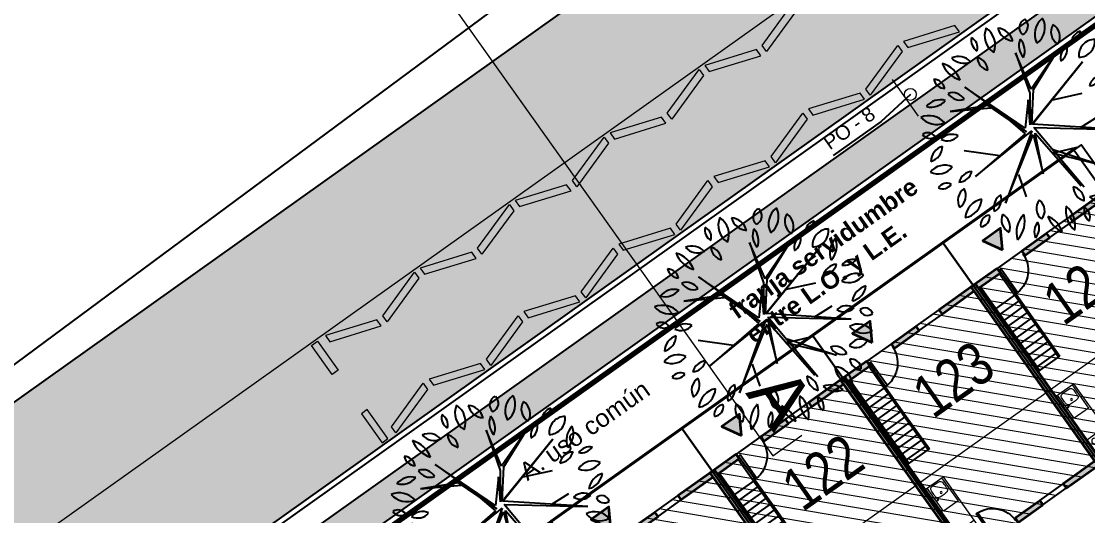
# Model space of a CAD drawing. Header units: metres. Extents: x 12 to 777, y -493 to 333.
# Drawn here: x 461.14 to 491.1, y -274.19 to -260.32 of the extents above; entities that cross this region are included whole.
import ezdxf
from ezdxf.enums import TextEntityAlignment as Align

# ---------------------------------------------------------------- set-up
doc = ezdxf.new("R2010")
doc.units = ezdxf.units.M
doc.header["$LTSCALE"] = 5
doc.header["$MEASUREMENT"] = 0
doc.linetypes.add('HIDDEN', pattern=[0.375, 0.25, -0.125])
doc.layers.get('0').update_dxf_attribs({"color": 30})
for name, color, linetype, lineweight in [('A-ANNO-DIMS', 3, 'Continuous', 18), ('A-ANNO-TEXT', 3, 'Continuous', 18), ('A-DOOR-FULL', 4, 'Continuous', 25), ('A-ELEV-OVHD', 3, 'HIDDEN', 18), ('A-FLOR-PATT', 8, 'Continuous', 18), ('A-FLOR-STRS', 4, 'Continuous', 25), ('A-FLOR-WDWK', 4, 'Continuous', 25), ('A-FURN', 8, 'Continuous', 18), ('A-WALL-FULL', 7, 'Continuous', 35), ('A-WALL-PATT', 8, 'Continuous', 18), ('G-ANNO-SYMB', 3, 'Continuous', 18), ('G-PLAN-OTLN', 7, 'Continuous', 35), ('U-ANNO-PATT', 8, 'Continuous', 18), ('U-ANNO-SYMB', 3, 'Continuous', 18), ('U-BLDG-TYPE', 7, 'Continuous', 35), ('U-CURB', 4, 'Continuous', 25)]:
    doc.layers.add(name, color=color, linetype=linetype, lineweight=lineweight)
for name, color, linetype in [('U-BLDG', 7, 'Continuous'), ('U-OTHR', 8, 'Continuous'), ('U-PROP', 1, 'Continuous'), ('U-SDWK', 4, 'Continuous'), ('U-STRT', 4, 'Continuous'), ('U-VEGE', 70, 'Continuous')]:
    doc.layers.add(name, color=color, linetype=linetype)
doc.styles.add('E-ARIAL', font='arial.ttf')
doc.styles.add('E-ROMANS', font='romans.shx', dxfattribs={"width": 0.8})
doc.styles.get("Standard").update_dxf_attribs({"font": 'arial.ttf'})
doc.dimstyles.new('E-0200_TICK_24', dxfattribs={"dimscale": 0.001, "dimtxt": 480, "dimasz": 480, "dimexe": 240, "dimexo": 120, "dimgap": 240, "dimtad": 0, "dimzin": 0, "dimdsep": 46, "dimtxsty": 'E-ROMANS', "dimblk": 'OBLIQUE', "dimcen": 240, "dimclrd": 256, "dimclre": 256, "dimclrt": 256, "dimadec": 0, "dimazin": 0, "dimtfac": 1, "dimtmove": 1, "dimatfit": 3, "dimldrblk": 'OPEN90', "dimfxl": 1, "dimtfill": 1, "dimtolj": 1, "dimtzin": 0, "dimlwd": -1, "dimarcsym": 0})
doc.dimstyles.get("Standard").update_dxf_attribs({"dimtxt": 0.18, "dimasz": 0.18, "dimexe": 0.18, "dimexo": 0.0625, "dimgap": 0.09, "dimtad": 0, "dimtih": 1, "dimtoh": 1, "dimdec": 4, "dimzin": 0, "dimdsep": 46, "dimtxsty": 'Standard', "dimcen": 0.09, "dimclrd": 210, "dimclre": 210, "dimclrt": 210, "dimadec": 0, "dimazin": 0, "dimtfac": 1, "dimtdec": 4, "dimtofl": 0, "dimtmove": 0, "dimatfit": 3, "dimfxl": 1, "dimtolj": 1, "dimtzin": 0, "dimarcsym": 0})

# ---------------------------------------------------------------- blocks, each defined once
blk = doc.blocks.new('arbolito')
at = {"linetype": 'ByBlock'}
for p, q in [((-436.249, -26.412), (-435.853, -26.871)), ((-435.889, -26.898), (-436.249, -26.412)), ((-435.926, -26.331), (-435.853, -27.236)), ((-435.826, -27.173), (-435.908, -26.367)), ((-435.908, -26.367), (-435.889, -26.898)), ((-436.632, -26.654), (-435.862, -27.279)), ((-435.853, -27.236), (-436.632, -26.654)), ((-435.391, -26.895), (-435.313, -26.633)), ((-435.853, -26.871), (-436.146, -26.753)), ((-435.63, -26.735), (-435.826, -27.173)), ((-435.808, -27.218), (-435.075, -26.711)), ((-435.075, -26.711), (-435.799, -27.173)), ((-435.799, -27.173), (-435.63, -26.735)), ((-436.294, -26.922), (-436.541, -26.907)), ((-434.969, -27.164), (-435.808, -27.218)), ((-435.726, -27.236), (-434.969, -27.164)), ((-436.756, -27.529), (-435.853, -27.279)), ((-435.862, -27.279), (-436.756, -27.529)), ((-436.2, -27.381), (-436.541, -27.236)), ((-435.853, -27.279), (-436.104, -27.599)), ((-436.043, -27.589), (-435.835, -27.288)), ((-435.986, -27.538), (-435.763, -27.288)), ((-435.835, -27.288), (-435.986, -27.538)), ((-435.763, -27.288), (-435.467, -28.084)), ((-435.754, -27.245), (-435.566, -27.752)), ((-435.467, -28.084), (-435.754, -27.245)), ((-435.612, -27.692), (-435.726, -27.236)), ((-435.337, -27.197), (-435.035, -27.484)), ((-436.104, -27.599), (-436.578, -27.798)), ((-436.578, -27.798), (-436.086, -27.617)), ((-436.182, -28.066), (-436.043, -27.589)), ((-436.086, -27.617), (-436.182, -28.066)), ((-435.165, -27.952), (-435.612, -27.692)), ((-435.566, -27.752), (-435.165, -27.952))]:
    blk.add_line(p, q, dxfattribs=at)
for centre, radius, start, end in [((-436.023, -26.144), 0.215, 149.4737, 231.7586), ((-436.341, -26.204), 0.215, 329.4737, 51.7586), ((-435.875, -25.996), 0.21, 192.306, 259.6849), ((-436.118, -26.248), 0.21, 12.306, 79.6849), ((-435.672, -26.087), 0.135, 125.4093, 202.7101), ((-435.875, -26.029), 0.135, 305.4093, 22.7101), ((-435.345, -26.2), 0.293, 133.8117, 194.3077), ((-435.832, -26.061), 0.293, 313.8117, 14.3077), ((-436.296, -26.179), 0.116, 146.8151, 244.0193), ((-436.444, -26.22), 0.116, 326.8151, 64.0193), ((-435.138, -26.142), 0.294, 163.4642, 212.7906), ((-435.668, -26.217), 0.294, 343.4642, 32.7906), ((-435.083, -26.347), 0.173, 104.1004, 168.465), ((-435.295, -26.145), 0.173, 284.1004, 348.465), ((-435.696, -26.299), 0.171, 145.5248, 220.8327), ((-435.967, -26.314), 0.171, 325.5248, 40.8327), ((-434.886, -26.582), 0.303, 100.3005, 160.4476), ((-435.226, -26.182), 0.303, 280.3005, 340.4476), ((-436.542, -26.387), 0.211, 183.3189, 263.1904), ((-436.777, -26.609), 0.211, 3.3189, 83.1904), ((-436.569, -26.476), 0.15, 25.4537, 116.6852), ((-436.501, -26.277), 0.15, 205.4537, 296.6852), ((-436.217, -26.387), 0.143, 168.8066, 257.6391), ((-436.389, -26.499), 0.143, 348.8066, 77.6391), ((-435.275, -26.462), 0.148, 103.8914, 198.9039), ((-435.45, -26.366), 0.148, 283.8914, 18.9039), ((-434.823, -26.55), 0.165, 122.5817, 207.18), ((-435.058, -26.486), 0.165, 302.5817, 27.18), ((-436.782, -26.589), 0.0949, 163.4933, 274.4697), ((-436.866, -26.656), 0.0949, 343.4933, 94.4697), ((-434.737, -26.754), 0.115, 59.9815, 155.6676), ((-434.784, -26.607), 0.115, 239.9815, 335.6676), ((-436.711, -26.902), 0.163, 22.5723, 98.3335), ((-436.584, -26.679), 0.163, 202.5723, 278.3335), ((-434.923, -26.877), 0.171, 86.0282, 161.3698), ((-435.073, -26.652), 0.171, 266.0282, 341.3698), ((-436.839, -27.021), 0.218, 69.7201, 135.6489), ((-436.919, -26.664), 0.218, 249.7201, 315.6489), ((-434.694, -27.059), 0.236, 64.7353, 140.5781), ((-434.776, -26.695), 0.236, 244.7353, 320.5781), ((-436.974, -27.183), 0.206, 30.9482, 110.5784), ((-436.87, -26.884), 0.206, 210.9482, 290.5784), ((-434.61, -27.148), 0.17, 90.2529, 173.5221), ((-434.779, -26.959), 0.17, 270.2529, 353.5221), ((-437.024, -27.341), 0.162, 44.2577, 108.5927), ((-436.96, -27.074), 0.162, 224.2577, 288.5927), ((-436.748, -27.413), 0.18, 60.5095, 129.292), ((-436.773, -27.117), 0.18, 240.5095, 309.292), ((-434.859, -27.365), 0.167, 58.8748, 131.2135), ((-434.883, -27.096), 0.167, 238.8748, 311.2135), ((-434.642, -27.363), 0.115, 28.1981, 112.1918), ((-434.584, -27.202), 0.115, 208.1981, 292.1918), ((-437.069, -27.289), 0.238, 280.8762, 345.4479), ((-436.794, -27.582), 0.238, 100.8762, 165.4479), ((-434.753, -27.613), 0.209, 29.1952, 106.7189), ((-434.63, -27.311), 0.209, 209.1952, 286.7189), ((-436.859, -27.751), 0.187, 54.9745, 151.3792), ((-436.916, -27.508), 0.187, 234.9745, 331.3792), ((-435.039, -27.828), 0.166, 28.8072, 103.9199), ((-434.934, -27.588), 0.166, 208.8072, 283.9199), ((-434.707, -27.793), 0.194, 71.3712, 141.7535), ((-434.797, -27.49), 0.194, 251.3712, 321.7535), ((-436.827, -27.932), 0.15, 71.8192, 140.0818), ((-436.896, -27.693), 0.15, 251.8192, 320.0818), ((-436.703, -27.623), 0.161, 267.1724, 337.2365), ((-436.563, -27.845), 0.161, 87.1724, 157.2365), ((-436.575, -28.018), 0.167, 113.4753, 203.456), ((-436.795, -27.931), 0.167, 293.4753, 23.456), ((-435.095, -28.124), 0.249, 6.5487, 76.8911), ((-434.791, -27.853), 0.249, 186.5487, 256.8911), ((-434.858, -27.921), 0.109, 359.2557, 87.6287), ((-434.745, -27.814), 0.109, 179.2557, 267.6287), ((-436.677, -27.983), 0.229, 271.6328, 352.0268), ((-436.444, -28.243), 0.229, 91.6328, 172.0268), ((-436.113, -28.141), 0.206, 122.8873, 186.7253), ((-436.429, -27.993), 0.206, 302.8873, 6.7253), ((-435.23, -27.991), 0.151, 173.65, 254.6514), ((-435.42, -28.12), 0.151, 353.65, 74.6514), ((-435.664, -28.174), 0.162, 148.7877, 221.5977), ((-435.923, -28.197), 0.162, 328.7877, 41.5977), ((-435.137, -28.289), 0.207, 38.6962, 106.2415), ((-435.033, -27.96), 0.207, 218.6962, 286.2415), ((-436.394, -28.297), 0.106, 76.5419, 193.4774), ((-436.472, -28.219), 0.106, 256.5419, 13.4774), ((-436.054, -28.27), 0.195, 159.117, 230.3606), ((-436.361, -28.35), 0.195, 339.117, 50.3606), ((-435.852, -28.415), 0.233, 122.117, 201.7275), ((-436.193, -28.304), 0.233, 302.117, 21.7275), ((-435.723, -28.466), 0.181, 5.3196, 80.419), ((-435.512, -28.27), 0.181, 185.3196, 260.419), ((-435.166, -28.264), 0.317, 165.2071, 218.3217), ((-435.722, -28.38), 0.317, 345.2071, 38.3217), ((-435.143, -28.26), 0.138, 156.7754, 231.288), ((-435.356, -28.314), 0.138, 336.7754, 51.288), ((-435.746, -28.448), 0.134, 129.7475, 206.0709), ((-435.952, -28.404), 0.134, 309.7475, 26.0709)]:
    blk.add_arc(centre, radius, start, end, dxfattribs=at)
blk = doc.blocks.new('LB-SUP PATIOS$0$CASATIPO')
at = {"layer": 'A-FLOR-PATT'}
h = blk.add_hatch(dxfattribs=at)
h.set_pattern_fill('LINE', color=256, scale=0.1, angle=45, style=0)
h.set_pattern_definition([(45, (-6e-14, 0), (-0.224506, 0.224506), [])])
h.paths.add_polyline_path([(-0.075, 6.15), (4.575, 6.15), (4.575, 0), (-0.075, 0)])
at = {"layer": 'A-WALL-FULL'}
blk.add_hatch(color=254, dxfattribs=at).paths.add_polyline_path([(1.25, -0.342), (1.553, -0.866), (0.947, -0.866)])
at = {"layer": 'A-WALL-PATT'}
h = blk.add_hatch(color=256, dxfattribs=at)
h.paths.add_polyline_path([(0.825, 6.15), (-0.075, 6.15), (-0.075, 0), (0.825, 0), (0.825, 0.15), (0.075, 0.15), (0.075, 6), (0.825, 6)])
h.paths.add_polyline_path([(2.525, 0.15), (1.675, 0.15), (1.675, 0), (2.525, 0)])
h.paths.add_polyline_path([(4.575, 6.15), (3.325, 6.15), (3.325, 6), (4.425, 6), (4.425, 0.15), (3.325, 0.15), (3.325, 0), (4.575, 0)])
h.paths.add_polyline_path([(2.525, 6.15), (1.675, 6.15), (1.675, 6), (2.525, 6)])
at = {"layer": 'A-DOOR-FULL'}
for p, q in [((1.675, 6.15), (0.825, 6.15)), ((0.9, 6.07), (0.85, 6.07)), ((0.85, 6.07), (0.85, 5.27)), ((0.9, 5.27), (0.9, 6.07)), ((0.85, 5.27), (0.9, 5.27)), ((0.85, 0.88), (0.9, 0.88)), ((0.85, 0.08), (0.85, 0.88)), ((0.9, 0.88), (0.9, 0.08)), ((0.9, 0.08), (0.85, 0.08))]:
    blk.add_line(p, q, dxfattribs=at)
at = {"layer": 'A-DOOR-FULL', "color": 1}
blk.add_line((1.675, 0), (0.825, 0), dxfattribs=at)
at = {"layer": 'A-DOOR-FULL'}
for centre, start, end in [((0.847, 6.071), 273.7768, 359.9185), ((0.847, 0.079), 0.0815, 86.2232)]:
    blk.add_arc(centre, 0.803, start, end, dxfattribs=at)
at = {"layer": 'A-FLOR-STRS'}
for p, q in [((0.075, 3.025), (0.835, 3.025)), ((0.135, 2.9), (0.785, 2.9)), ((0.135, 2.7), (0.785, 2.7)), ((0.135, 2.5), (0.785, 2.5)), ((0.135, 2.3), (0.785, 2.3)), ((0.135, 2.1), (0.785, 2.1)), ((0.135, 1.9), (0.785, 1.9)), ((0.135, 1.7), (0.485, 1.7)), ((0.135, 1.5), (0.785, 1.5)), ((0.485, 1.7), (0.785, 1.7)), ((0.135, 1.3), (0.785, 1.3)), ((0.135, 1.1), (0.785, 1.1)), ((0.135, 0.9), (0.835, 0.9)), ((0.785, 0.9), (0.785, 0.15))]:
    blk.add_line(p, q, dxfattribs=at)
for points in [[(0.135, 0.15), (0.135, 3.025)], [(0.785, 3.025), (0.785, 1.873)], [(0.835, 1.902), (0.835, 3.025)], [(0.785, 1.873), (0.785, 0.9), (0.835, 0.9), (0.835, 1.902)]]:
    blk.add_lwpolyline(points, dxfattribs=at)
at = {"layer": 'A-FLOR-WDWK'}
for points in [[(2.525, 6.15), (3.325, 6.15)], [(2.525, 6), (3.325, 6)], [(2.525, 0.15), (3.325, 0.15)], [(2.525, 0), (3.325, 0)]]:
    blk.add_lwpolyline(points, dxfattribs=at)
at = {"layer": 'A-FURN'}
for p, q in [((0.695, 5.38), (0.695, 6)), ((0.075, 5.38), (0.695, 5.38)), ((0.145, 4.68), (0.145, 3.88)), ((0.645, 4.68), (0.145, 4.68)), ((0.645, 3.88), (0.645, 4.68)), ((0.075, 3.88), (0.695, 3.88))]:
    blk.add_line(p, q, dxfattribs=at)
blk.add_lwpolyline([(0.695, 3.88), (0.695, 5.38)], dxfattribs=at)
for centre, radius in [((0.243, 5.83), 0.0778), ((0.513, 5.83), 0.0778), ((0.243, 5.53), 0.0778), ((0.513, 5.53), 0.0778), ((0.195, 4.323), 0.019), ((0.195, 4.323), 0.019), ((0.393, 4.209), 0.0275), ((0.393, 4.209), 0.0275)]:
    blk.add_circle(centre, radius, dxfattribs=at)
for centre, radius, start, end in [((0.943, 4.133), 0.75, 172.77, 180), ((0.943, 4.133), 0.75, 172.77, 180), ((0.273, 4.218), 0.075, 100.3812, 172.77), ((0.273, 4.218), 0.075, 100.3812, 172.77), ((0.395, 3.554), 0.75, 90, 100.3812), ((0.395, 3.554), 0.75, 90, 100.3812), ((0.395, 3.554), 0.75, 79.6188, 90), ((0.395, 3.554), 0.75, 79.6188, 90), ((0.517, 4.218), 0.075, 7.23, 79.6188), ((0.517, 4.218), 0.075, 7.23, 79.6188), ((-0.153, 4.133), 0.75, 360, 7.23), ((-0.153, 4.133), 0.75, 360, 7.23), ((1.755, 4.133), 1.562, 179.9987, 185.0083), ((1.755, 4.133), 1.562, 179.9987, 185.0083), ((0.273, 4.006), 0.075, 187.23, 259.6188), ((0.273, 4.006), 0.075, 187.23, 259.6188), ((0.395, 4.67), 0.75, 259.6188, 270), ((0.395, 4.67), 0.75, 259.6188, 270), ((0.395, 4.67), 0.75, 270, 280.3812), ((0.395, 4.67), 0.75, 270, 280.3812), ((0.517, 4.006), 0.075, 280.3812, 352.77), ((0.517, 4.006), 0.075, 280.3812, 352.77), ((-0.965, 4.133), 1.562, 354.9917, 0.0013), ((-0.965, 4.133), 1.562, 354.9917, 0.0013)]:
    blk.add_arc(centre, radius, start, end, dxfattribs=at)
at = {"layer": 'A-WALL-FULL'}
for p, q in [((-0.075, 6.15), (-0.075, 0)), ((-0.075, 6.15), (0.825, 6.15)), ((0.075, 0.15), (0.075, 6)), ((0.825, 6), (0.075, 6)), ((0.825, 6.15), (0.825, 6)), ((0.075, 0.15), (0.825, 0.15)), ((0.825, 0.15), (0.825, 0)), ((0.825, 0), (-0.075, 0))]:
    blk.add_line(p, q, dxfattribs=at)
for points in [[(1.675, 6), (1.675, 6.15)], [(1.675, 6.15), (2.525, 6.15)], [(1.675, 6), (2.525, 6)], [(2.525, 6), (2.525, 6.15)], [(3.325, 6.15), (4.575, 6.15), (4.575, 0), (3.325, 0)], [(3.325, 6), (3.325, 6.15)], [(4.425, 6), (4.425, 0.15), (3.325, 0.15)], [(4.425, 6), (3.325, 6)], [(1.675, 0.15), (2.525, 0.15)], [(1.675, 0.15), (1.675, 0)], [(2.525, 0.15), (2.525, 0)], [(3.325, 0.15), (3.325, 0)], [(1.675, 0), (2.525, 0)]]:
    blk.add_lwpolyline(points, dxfattribs=at)
blk.add_lwpolyline([(1.25, -0.342), (1.553, -0.866), (0.947, -0.866)], close=True, dxfattribs=at)
blk = doc.blocks.new('POSTE')
at = {"layer": 'G-ANNO-SYMB', "color": 6}
blk.add_line((-0.758, 0.201), (0.758, 0.201), dxfattribs=at)
blk.add_circle((0, 0), 0.201, dxfattribs=at)
blk = doc.blocks.new('_Oblique')
at = {"color": 0, "linetype": 'ByBlock', "lineweight": -2}
blk.add_line((-0.5, -0.5), (0.5, 0.5), dxfattribs=at)
blk = doc.blocks.new('*D478')
at = {"layer": 'A-ANNO-DIMS', "lineweight": -2, "transparency": 16777216}
for p, q in [((493.534, -268.033), (493.464, -267.935)), ((471.41, -283.77), (471.34, -283.672))]:
    blk.add_line(p, q, dxfattribs=at)
at = {"layer": 'A-ANNO-DIMS', "transparency": 16777216}
for p, q in [((493.603, -268.131), (483.996, -274.965)), ((471.479, -283.868), (482.353, -276.133))]:
    blk.add_line(p, q, dxfattribs=at)
at = {"layer": 'A-ANNO-DIMS', "transparency": 16777216, "xscale": 0.48, "yscale": 0.48, "zscale": 0.48}
for p, rotation in [((493.603, -268.131), 35.42510156300691), ((471.479, -283.868), 215.4251015630069)]:
    blk.add_blockref('_Oblique', p, dxfattribs=dict(at, rotation=rotation))
at = {"layer": 'A-ANNO-DIMS', "transparency": 16777216, "insert": (483.174, -275.549), "char_height": 0.48, "attachment_point": 5, "rotation": 35.4251, "style": 'E-ROMANS', "bg_fill": 3, "box_fill_scale": 1.25, "bg_fill_color": 256, "bg_fill_true_color": 13158600, "bg_fill_transparency": 0}
blk.add_mtext('\\A1;27.00', dxfattribs=at)
blk = doc.blocks.new('_Open90')
at = {"color": 0, "linetype": 'ByBlock', "lineweight": -2}
for p, q in [((0, 0), (-1, 0)), ((-0.5, 0.5), (0, 0)), ((0, 0), (-0.5, -0.5))]:
    blk.add_line(p, q, dxfattribs=at)

msp = doc.modelspace()

# ---------------------------------------------------------------- hatches: boundary and pattern name
at = {"layer": 'G-ANNO-SYMB'}
for points in [[(482.97, -259.946), (482.078, -261.168), (481.956, -260.996), (482.848, -259.774)], [(487.372, -260.439), (485.925, -260.881), (486.047, -261.053), (487.495, -260.611)], [(480.468, -261.726), (481.915, -261.284), (481.793, -261.112), (480.346, -261.554)], [(484.87, -262.219), (485.762, -260.997), (485.884, -261.169), (484.992, -262.391)], [(480.305, -261.842), (479.413, -263.064), (479.291, -262.892), (480.183, -261.67)], [(484.707, -262.335), (483.26, -262.777), (483.382, -262.948), (484.829, -262.507)], [(477.803, -263.622), (479.25, -263.18), (479.128, -263.008), (477.681, -263.45)], [(482.205, -264.115), (483.097, -262.893), (483.219, -263.064), (482.327, -264.287)], [(477.64, -263.737), (476.748, -264.96), (476.626, -264.788), (477.518, -263.566)], [(482.042, -264.231), (480.595, -264.673), (480.717, -264.844), (482.164, -264.403)], [(479.54, -266.011), (480.432, -264.788), (480.554, -264.96), (479.662, -266.182)], [(475.138, -265.517), (476.585, -265.076), (476.463, -264.904), (475.015, -265.346)], [(474.975, -265.633), (474.083, -266.856), (473.96, -266.684), (474.853, -265.462)], [(479.377, -266.127), (477.929, -266.568), (478.052, -266.74), (479.499, -266.298)], [(472.472, -267.413), (473.92, -266.971), (473.797, -266.8), (472.35, -267.241)], [(476.874, -267.906), (477.766, -266.684), (477.889, -266.856), (476.997, -268.078)], [(472.309, -267.529), (471.417, -268.751), (471.295, -268.58), (472.187, -267.357)], [(476.711, -268.022), (475.264, -268.464), (475.386, -268.636), (476.834, -268.194)], [(469.807, -269.309), (471.254, -268.867), (471.132, -268.695), (469.685, -269.137)], [(474.209, -269.802), (475.101, -268.58), (475.223, -268.752), (474.331, -269.974)], [(470.041, -270.111), (469.878, -270.227), (469.298, -269.412), (469.461, -269.296)], [(474.046, -269.918), (472.599, -270.36), (472.721, -270.532), (474.168, -270.09)], [(471.544, -271.698), (472.436, -270.476), (472.558, -270.648), (471.666, -271.87)], [(470.863, -271.214), (470.7, -271.33), (471.279, -272.145), (471.442, -272.029)]]:
    msp.add_hatch(color=256, dxfattribs=at).paths.add_polyline_path(points)
at = {"layer": 'U-ANNO-PATT'}
h = msp.add_hatch(dxfattribs=at)
h.set_pattern_fill('AR-SAND', color=256, scale=0.01, style=0)
h.set_pattern_definition([(72.91278, (-361.98575, 509.12287), (-0.29663709, 0.38959949), [0, -0.38608, 0, -0.4318, 0, -0.41275]), (42.91278, (-361.98575, 509.1229), (-0.0490128, 0.84469353), [0, -0.20828, 0, -0.34798, 0, -0.13335]), (2.91278, (-362.24037, 508.94183), (0.64382484, 0.45952211), [0, -0.127, 0, -0.4572, 0, -0.5969]), (352.91278, (-362.2404, 508.9418), (0.4931181, 0.6241398), [0, -0.0635, 0, -0.29972, 0, -0.3429])])
h.paths.add_polyline_path([(484.695, -254.102), (446.057, -281.585), (450.103, -287.276), (488.747, -259.8)])
h = msp.add_hatch(dxfattribs=at)
h.set_pattern_fill('DOTS', color=256, scale=0.1, style=0)
h.set_pattern_definition([(35.412781, (201.82205, 533.24843), (-0.02729924, 0.175375895), [0, -0.15875])])
h.paths.add_polyline_path([(492.272, -258.275), (465.293, -277.456), (465.057, -278.851), (493.667, -258.509)])

# ---------------------------------------------------------------- linework, layer by layer
at = {"layer": 'A-ELEV-OVHD', "color": 4, "ltscale": 100}
msp.add_lwpolyline([(518.052, -335.605, -0.013411), (518.052, -335.605), (518.052, -335.605, 0.02683), (518.052, -335.605), (464.096, -373.968), (453.047, -379.991), (428.958, -321.101), (421.681, -303.189), (528.319, -227.369, -0.016714), (529.629, -226.502), (590.796, -195.443)], format="xyb", dxfattribs=at)
at = {"layer": 'G-ANNO-SYMB'}
for points in [[(482.97, -259.946), (482.078, -261.168), (481.956, -260.996), (482.848, -259.774)], [(487.372, -260.439), (485.925, -260.881), (486.047, -261.053), (487.495, -260.611)], [(480.468, -261.726), (481.915, -261.284), (481.793, -261.112), (480.346, -261.554)], [(484.87, -262.219), (485.762, -260.997), (485.884, -261.169), (484.992, -262.391)], [(480.305, -261.842), (479.413, -263.064), (479.291, -262.892), (480.183, -261.67)], [(484.707, -262.335), (483.26, -262.777), (483.382, -262.948), (484.829, -262.507)], [(477.803, -263.622), (479.25, -263.18), (479.128, -263.008), (477.681, -263.45)], [(482.205, -264.115), (483.097, -262.893), (483.219, -263.064), (482.327, -264.287)], [(477.64, -263.737), (476.748, -264.96), (476.626, -264.788), (477.518, -263.566)], [(482.042, -264.231), (480.595, -264.673), (480.717, -264.844), (482.164, -264.403)], [(479.54, -266.011), (480.432, -264.788), (480.554, -264.96), (479.662, -266.182)], [(475.138, -265.517), (476.585, -265.076), (476.463, -264.904), (475.015, -265.346)], [(474.975, -265.633), (474.083, -266.856), (473.96, -266.684), (474.853, -265.462)], [(479.377, -266.127), (477.929, -266.568), (478.052, -266.74), (479.499, -266.298)], [(472.472, -267.413), (473.92, -266.971), (473.797, -266.8), (472.35, -267.241)], [(476.874, -267.906), (477.766, -266.684), (477.889, -266.856), (476.997, -268.078)], [(472.309, -267.529), (471.417, -268.751), (471.295, -268.58), (472.187, -267.357)], [(476.711, -268.022), (475.264, -268.464), (475.386, -268.636), (476.834, -268.194)], [(469.807, -269.309), (471.254, -268.867), (471.132, -268.695), (469.685, -269.137)], [(474.209, -269.802), (475.101, -268.58), (475.223, -268.752), (474.331, -269.974)], [(470.041, -270.111), (469.878, -270.227), (469.298, -269.412), (469.461, -269.296)], [(474.046, -269.918), (472.599, -270.36), (472.721, -270.532), (474.168, -270.09)], [(471.544, -271.698), (472.436, -270.476), (472.558, -270.648), (471.666, -271.87)], [(470.863, -271.214), (470.7, -271.33), (471.279, -272.145), (471.442, -272.029)]]:
    msp.add_lwpolyline(points, close=True, dxfattribs=at)
at = {"layer": 'G-PLAN-OTLN', "ltscale": 8, "const_width": 0.15, "flags": 128}
msp.add_lwpolyline([(496.394, -256.816), (508.557, -273.935), (503.671, -277.409), (491.502, -260.294), (465.011, -279.129), (477.18, -296.245), (472.294, -299.719), (460.125, -282.604)], dxfattribs=at)
at = {"layer": 'U-ANNO-SYMB', "ltscale": 5}
msp.add_lwpolyline([(473.25, -258.126), (472.435, -258.705), (482.259, -272.513), (483.073, -271.934)], dxfattribs=at)
at = {"layer": 'U-BLDG', "ltscale": 0.4, "flags": 128}
msp.add_lwpolyline([(499.88, -257.405), (512.043, -274.525), (503.082, -280.896), (490.913, -263.78), (468.497, -279.718), (480.666, -296.833), (471.705, -303.205), (459.536, -286.09)], dxfattribs=at)
at = {"layer": 'U-CURB'}
msp.add_lwpolyline([(465.071, -276.829), (491.753, -257.858)], dxfattribs=at)
at = {"layer": 'U-PROP'}
for p, q in [((490.692, -263.904), (468.687, -279.55)), ((497.207, -273.067), (490.692, -263.904))]:
    msp.add_line(p, q, dxfattribs=at)
at = {"layer": 'U-PROP', "ltscale": 8, "flags": 128}
msp.add_lwpolyline([(447.759, -279.701), (448.479, -279.17), (474.572, -259.867), (497.556, -242.954), (518.484, -229.091), (541.332, -215.114), (543.92, -213.566), (551.805, -225.923)], dxfattribs=at)
at = {"layer": 'U-PROP'}
for points in [[(490.692, -263.904), (487.025, -266.512), (493.539, -275.674), (497.207, -273.067)], [(487.025, -266.512), (483.357, -269.12), (489.872, -278.282), (493.539, -275.674)], [(483.357, -269.12), (479.69, -271.727), (486.204, -280.89), (489.872, -278.282)], [(479.69, -271.727), (476.022, -274.335), (482.537, -283.497), (486.204, -280.89)]]:
    msp.add_lwpolyline(points, close=True, dxfattribs=at)
at = {"layer": 'U-PROP', "ltscale": 5}
for points in [[(493.54, -275.675), (487.025, -266.512)], [(489.873, -278.284), (483.357, -269.12)], [(503.3, -304.934), (479.69, -271.727)]]:
    msp.add_lwpolyline(points, dxfattribs=at)
at = {"layer": 'U-SDWK', "color": 3}
for points in [[(465.05, -277.629), (492.516, -258.101)], [(465.019, -278.878), (493.708, -258.481)]]:
    msp.add_lwpolyline(points, dxfattribs=at)
at = {"layer": 'U-STRT'}
for points in [[(520.194, -338.619, 0.000004), (520.194, -338.619), (517.477, -338.16), (517.477, -338.16), (452.854, -384.109), (418.707, -301.039), (418.707, -301.039), (526.494, -224.371, -0.018038), (528.121, -223.3), (581.063, -196.256)], [(425.41, -307.286), (425.231, -306.843, -0.347085), (425.927, -304.465), (530.148, -230.364, -0.015055), (531.15, -229.696), (582.636, -203.684)], [(425.41, -307.286), (425.231, -306.843, -0.347085), (425.927, -304.465), (530.148, -230.364, -0.015055), (531.15, -229.696), (582.282, -203.889)]]:
    msp.add_lwpolyline(points, format="xyb", dxfattribs=at)

# ---------------------------------------------------------------- block references
at = {"layer": 'U-BLDG-TYPE', "extrusion": (0, 0, -1), "zscale": -1.000000000000018, "rotation": 144.5748984369885}
for p in [(-487.888, -267.73), (-484.221, -270.338), (-480.553, -272.945), (-476.886, -275.553)]:
    msp.add_blockref('LB-SUP PATIOS$0$CASATIPO', p, dxfattribs=at)
at = {"layer": 'U-OTHR', "xscale": 0.8310599999182332, "yscale": 0.8310599999182332, "zscale": 0.8310599999182332, "rotation": 125.4251015630043}
msp.add_blockref('POSTE', (486.119, -262.371), dxfattribs=at)
at = {"layer": 'U-VEGE', "xscale": 2.414352413293121, "yscale": 2.414352413293121, "zscale": 2.414352413293121, "rotation": 215.4130482401567}
for p in [(-329.928, -926.664), (-337.408, -931.985), (-344.807, -937.248)]:
    msp.add_blockref('arbolito', p, dxfattribs=at)

# ---------------------------------------------------------------- texts
at = {"layer": 'A-ANNO-TEXT', "style": 'E-ARIAL', "width": 0.8}
for s, p in [('124', (490.989, -267.752)), ('123', (487.323, -270.361)), ('122', (483.656, -272.971))]:
    msp.add_text(s, height=1.2, rotation=35.1739, dxfattribs=at).set_placement(p, align=Align.MIDDLE_CENTER)
at = {"layer": 'A-ANNO-TEXT', "style": 'E-ARIAL'}
for s, insert, char_height, attachment_point, rotation in [('{\\fArial|b1|i0|c0|p34;franja servidumbre \\Pentre L.O. y L.E. }', (480.957, -268.292), 0.5, 1, 35.1616), ('A', (481.47, -270.754), 1.5, 7, 305.7741), ('A. uso común', (475.073, -272.82), 0.5, 1, 35.1616)]:
    msp.add_mtext(s, dxfattribs=dict(at, insert=insert, char_height=char_height, attachment_point=attachment_point, rotation=rotation))
at = {"layer": 'G-ANNO-SYMB', "insert": (484.944, -262.685), "char_height": 0.4, "attachment_point": 3, "rotation": 35.1616, "style": 'E-ARIAL'}
msp.add_mtext('PO - 8', dxfattribs=at)

# ---------------------------------------------------------------- leaders
at = {"layer": 'G-ANNO-SYMB'}
msp.add_leader([(486.119, -262.371), (485.297, -263.125), (483.946, -264.086)], dimstyle='Standard', dxfattribs=at)

# ---------------------------------------------------------------- next in the draw order: dimensions: what is measured, and where the dimension line sits
at = {"layer": 'A-ANNO-DIMS'}
dim = msp.add_linear_dim(base=(493.603, -268.131), p1=(471.479, -283.868), p2=(493.603, -268.131), angle=35.4251, text='27.00', dimstyle='E-0200_TICK_24', dxfattribs=at)
dim.commit()
dim.dimension.update_dxf_attribs({"geometry": '*D478', "text_midpoint": (483.174, -275.549), "dimtype": 160})

doc.saveas('drawing.dxf')
